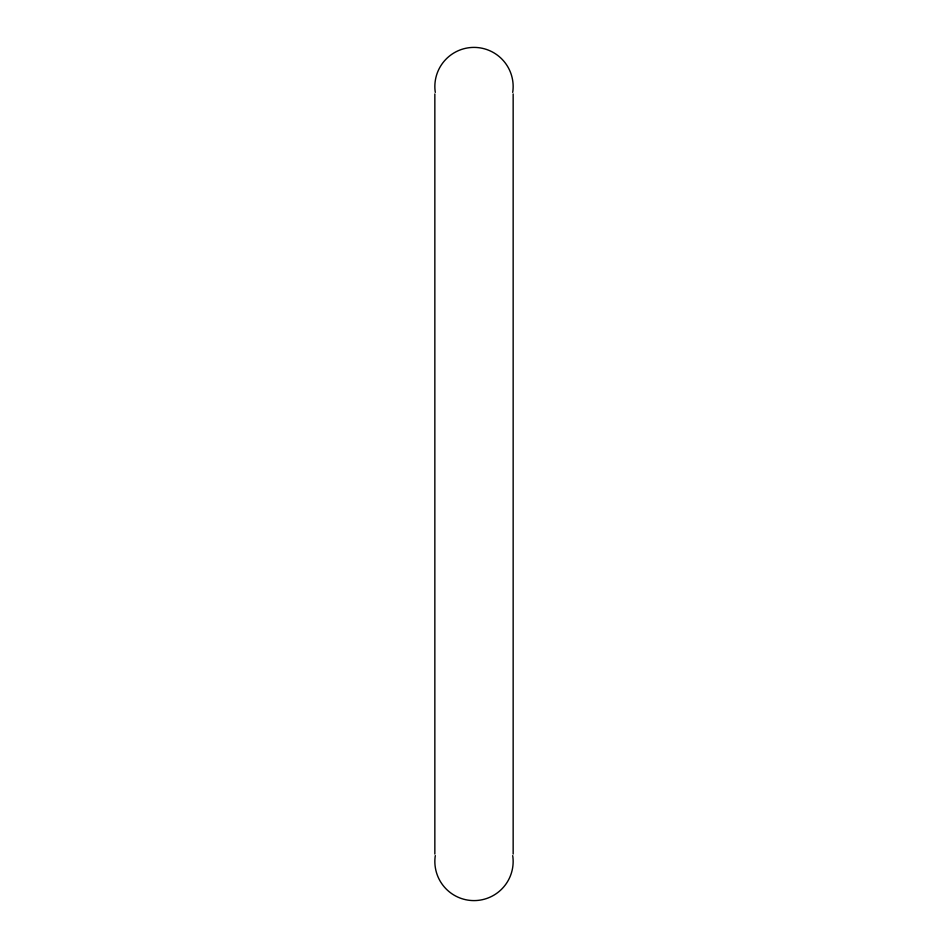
<?xml version="1.0" encoding="UTF-8"?>
<svg xmlns="http://www.w3.org/2000/svg" width="948" height="948" viewBox="0 0 948 948"><rect width="100%" height="100%" fill="white"/><g stroke="black" fill="none" stroke-linecap="round" stroke-linejoin="round"><path stroke-width="1.42" d="M513.152 93.923L513.152 854.077M434.848 93.923L434.848 854.077M512.714 855.617A39.152 39.152 0 0 1 474 900.6A39.152 39.152 0 0 1 435.286 855.617M435.286 92.383A39.152 39.152 0 0 1 474 47.4A39.152 39.152 0 0 1 512.714 92.383"/></g></svg>
